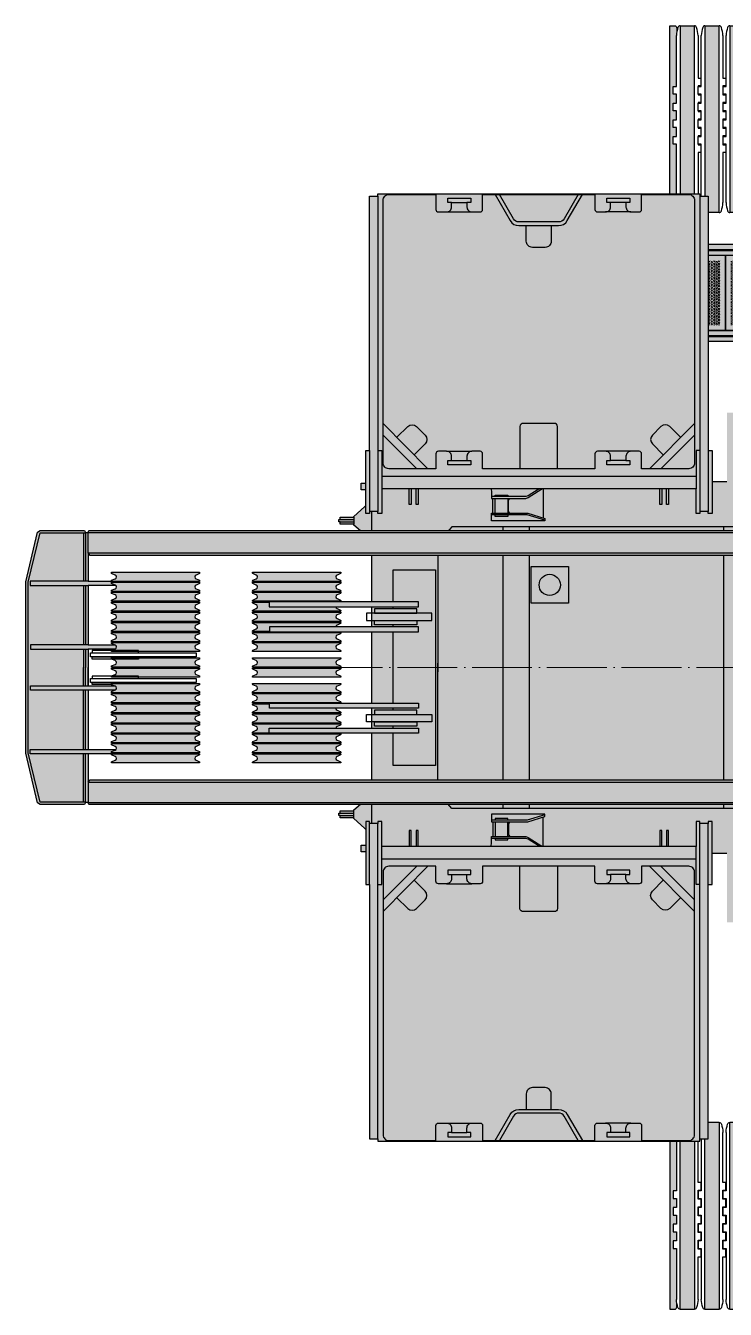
# Model space of a CAD drawing. Header units: millimetres. Extents: x 3847 to 29691, y 5505 to 44718.
# Drawn here: x 3847 to 9465, y 5505 to 15805 of the extents above; entities that cross this region are included whole.
import ezdxf

# ---------------------------------------------------------------- set-up
doc = ezdxf.new("R2010")
doc.units = ezdxf.units.MM
doc.set_wipeout_variables(frame=1)
doc.linetypes.add('ACAD_ISO04W100', pattern=[30, 24, -3, 0, -3])
doc.layers.add('Техника. Кран Liebherr LR 1750', color=251, linetype='Continuous', lineweight=30)
doc.layers.add('Техника. Кран Liebherr LR 1750. Штриховка', color=7, linetype='Continuous', lineweight=15, true_color=0xefd96b)

# ---------------------------------------------------------------- blocks, each defined once
blk = doc.blocks.new('BLOCK-20200916.114618')
at = {"layer": 'Техника. Кран Liebherr LR 1750. Штриховка', "true_color": 0xadadad, "transparency": 16777216}
h = blk.add_hatch(color=253, dxfattribs=at)
h.dxf.hatch_style = 1
h.paths.add_polyline_path([(-150, 300), (-150, -300), (150, -300), (150, 300)])
at = {"layer": 'Техника. Кран Liebherr LR 1750. Штриховка', "lineweight": 5, "true_color": 0xd9d9d9, "transparency": 16777216}
h = blk.add_hatch(dxfattribs=at)
h.set_pattern_fill('HEX', color=254, scale=2.05)
h.paths.add_polyline_path([(-107, 257), (-107, -257), (107, -257), (107, 257)])
at = {"color": 0, "linetype": 'ByBlock', "lineweight": -2, "transparency": 16777216}
blk.add_lwpolyline([(-150, 300), (-150, -300), (150, -300), (150, 300)], close=True, dxfattribs=at)
blk = doc.blocks.new('BLOCK-20200916.114841')
at = {"color": 0, "linetype": 'ByBlock', "lineweight": -2, "transparency": 16777216}
for points in [[(-1073, 390), (-1073, 390), (-1087, 384), (-1093, 370), (-1087, 356), (-1073, 350), (972, 350), (972, 350), (986, 356), (992, 370), (986, 384), (972, 390)], [(-1073, -390), (-1073, -390), (-1087, -384), (-1093, -370), (-1087, -356), (-1073, -350), (972, -350), (972, -350), (986, -356), (992, -370), (986, -384), (972, -390)]]:
    blk.add_wipeout(points, dxfattribs=at)
blk.add_wipeout([(-1065, -340), (-1065, -300), (-1038, -300), (-1038, 300), (-1065, 300), (-1065, 340), (1093, 340), (1093, 300), (1062, 300), (1062, -300), (1093, -300), (1093, -340)], dxfattribs=at)
at = {"layer": 'Техника. Кран Liebherr LR 1750. Штриховка', "true_color": 0xadadad, "transparency": 16777216}
h = blk.add_hatch(color=253, dxfattribs=at)
h.dxf.hatch_style = 1
edge = h.paths.add_edge_path()
edge.add_line((972, 390), (-1073, 390))
edge.add_arc((-1073, 370), 20.3, 90, 270)
edge.add_line((-1073, 350), (972, 350))
edge.add_arc((972, 370), 20.3, 270, 450)
h = blk.add_hatch(color=253, dxfattribs=at)
h.dxf.hatch_style = 1
h.paths.add_polyline_path([(-1065, 340), (1093, 340), (1093, 300), (-1065, 300)])
h = blk.add_hatch(color=253, dxfattribs=at)
h.dxf.hatch_style = 1
h.paths.add_polyline_path([(-1065, -340), (1093, -340), (1093, -300), (-1065, -300)])
h = blk.add_hatch(color=253, dxfattribs=at)
h.dxf.hatch_style = 1
edge = h.paths.add_edge_path()
edge.add_line((972, -390), (-1073, -390))
edge.add_arc((-1073, -370), 20.3, 90, 270, ccw=False)
edge.add_line((-1073, -350), (972, -350))
edge.add_arc((972, -370), 20.3, -90, 90, ccw=False)
at = {"color": 0, "linetype": 'ByBlock', "lineweight": -2, "transparency": 16777216}
for points in [[(972, 390), (-1073, 390, 1), (-1073, 350), (972, 350, 1)], [(972, -390), (-1073, -390, -1), (-1073, -350), (972, -350, -1)]]:
    blk.add_lwpolyline(points, format="xyb", close=True, dxfattribs=at)
for points in [[(-1065, 340), (1093, 340), (1093, 300), (-1065, 300)], [(-1065, -340), (1093, -340), (1093, -300), (-1065, -300)]]:
    blk.add_lwpolyline(points, close=True, dxfattribs=at)
for p in [(-888, 0), (-588, 0), (-288, 0), (12, 0), (312, 0), (612, 0), (912, 0)]:
    blk.add_blockref('BLOCK-20200916.114618', p, dxfattribs=at)
blk = doc.blocks.new('BLOCK-20200916.115257')
at = {"color": 0, "linetype": 'ByBlock', "lineweight": -2, "transparency": 16777216, "rotation": 180}
blk.add_blockref('BLOCK-20200916.114841', (5063, -3005), dxfattribs=at)
blk = doc.blocks.new('BLOCK-20200719.083336')
at = {"color": 0, "linetype": 'ByBlock', "lineweight": -2, "transparency": 16777216}
blk.add_wipeout([(354, 31), (353, 27), (325, 15), (325, 15), (317, 9), (314, 0), (317, -9), (325, -15), (325, -15), (353, -27), (354, -31), (354, -37), (-354, -37), (-354, -31), (-353, -27), (-325, -15), (-325, -15), (-317, -9), (-314, 0), (-317, 9), (-325, 15), (-325, 15), (-353, 27), (-354, 31), (-354, 37), (354, 37)], dxfattribs=at)
at = {"layer": 'Техника. Кран Liebherr LR 1750. Штриховка', "transparency": 16777216}
h = blk.add_hatch(color=256, dxfattribs=at)
h.dxf.hatch_style = 1
h.set_gradient(color1=(132, 132, 132), color2=(214, 214, 214), tint=1, name='CYLINDER')
edge = h.paths.add_edge_path()
edge.add_line((354, 37), (354, 31))
edge.add_line((354, 31), (353, 27))
edge.add_line((353, 27), (325, 15))
edge.add_arc((330, 0), 15.7, 108.8001, 251.1999)
edge.add_line((325, -15), (353, -27))
edge.add_line((353, -27), (354, -31))
edge.add_line((354, -31), (354, -37))
edge.add_line((354, -37), (-354, -37))
edge.add_line((-354, -37), (-354, -31))
edge.add_line((-354, -31), (-353, -27))
edge.add_line((-353, -27), (-325, -15))
edge.add_arc((-330, 0), 15.7, 288.8001, 431.1999)
edge.add_line((-325, 15), (-353, 27))
edge.add_line((-353, 27), (-354, 31))
edge.add_line((-354, 31), (-354, 37))
edge.add_line((-354, 37), (354, 37))
at = {"color": 0, "linetype": 'ByBlock', "lineweight": -2, "transparency": 16777216}
blk.add_lwpolyline([(354, 37), (354, 31), (353, 27), (325, 15, 0.715928), (325, -15), (353, -27), (354, -31), (354, -37), (-354, -37), (-354, -31), (-353, -27), (-325, -15, 0.715928), (-325, 15), (-353, 27), (-354, 31), (-354, 37)], format="xyb", close=True, dxfattribs=at)
blk = doc.blocks.new('BLOCK-20200916.152854')
at = {"color": 0, "linetype": 'ByBlock', "lineweight": -2, "transparency": 16777216}
blk.add_wipeout([(-1263, 1292), (-1263, 1360), (777, 1360), (777, 1390), (1282, 1390), (1282, 1360), (1265, 1360), (1265, 1292), (1282, 1292), (1282, 1262), (1083, 1262), (1083, 1041), (1211, 1041), (1211, 1025), (1083, 1025), (1083, 986), (1211, 986), (1211, 970), (1083, 970), (1083, -970), (1211, -970), (1211, -986), (1083, -986), (1083, -1025), (1211, -1025), (1211, -1041), (1083, -1041), (1083, -1262), (1282, -1262), (1282, -1292), (1265, -1292), (1265, -1360), (1282, -1360), (1282, -1390), (777, -1390), (777, -1360), (-1263, -1360), (-1263, -1292), (-1282, -1292), (-1282, 1292)], dxfattribs=at)
at = {"layer": 'Техника. Кран Liebherr LR 1750. Штриховка', "transparency": 16777216}
h = blk.add_hatch(color=256, dxfattribs=at)
h.dxf.hatch_style = 1
h.paths.add_polyline_path([(-1282, 1292), (-1263, 1292), (-1263, 1360), (777, 1360), (777, 1390), (1282, 1390), (1282, 1360), (1265, 1360), (1265, 1292), (1282, 1292), (1282, 1262), (1083, 1262), (1083, 1041), (1211, 1041), (1211, 1025), (1083, 1025), (1083, 986), (1211, 986), (1211, 970), (1083, 970), (1083, -970), (1211, -970), (1211, -986), (1083, -986), (1083, -1025), (1211, -1025), (1211, -1041), (1083, -1041), (1083, -1262), (1282, -1262), (1282, -1292), (1265, -1292), (1265, -1360), (1282, -1360), (1282, -1390), (777, -1390), (777, -1360), (-1263, -1360), (-1263, -1292), (-1282, -1292)])
at = {"color": 0, "linetype": 'ByBlock', "lineweight": -2, "transparency": 16777216}
for p, q in [((1083, 1041), (1083, 1025)), ((1083, 986), (1083, 970)), ((1083, -970), (1083, -986)), ((1083, -1025), (1083, -1041))]:
    blk.add_line(p, q, dxfattribs=at)
blk.add_lwpolyline([(-1282, 1292), (-1263, 1292), (-1263, 1360), (777, 1360), (777, 1390), (1282, 1390), (1282, 1360), (1265, 1360), (1265, 1292), (1282, 1292), (1282, 1262), (1083, 1262), (1083, 1041), (1211, 1041), (1211, 1025), (1083, 1025), (1083, 986), (1211, 986), (1211, 970), (1083, 970), (1083, -970), (1211, -970), (1211, -986), (1083, -986), (1083, -1025), (1211, -1025), (1211, -1041), (1083, -1041), (1083, -1262), (1282, -1262), (1282, -1292), (1265, -1292), (1265, -1360), (1282, -1360), (1282, -1390), (777, -1390), (777, -1360), (-1263, -1360), (-1263, -1292), (-1282, -1292)], close=True, dxfattribs=at)
for points in [[(777, 1360), (1265, 1360)], [(-1263, 1292), (1265, 1292)], [(777, 1292), (777, 1262), (1083, 1262)], [(982, -1262), (982, 1262)], [(-1263, -1292), (1265, -1292)], [(777, -1292), (777, -1262), (1083, -1262)], [(777, -1360), (1265, -1360)]]:
    blk.add_lwpolyline(points, dxfattribs=at)
blk = doc.blocks.new('BLOCK-20200916.103502')
at = {"color": 0, "linetype": 'ByBlock', "lineweight": -2, "transparency": 16777216}
blk.add_wipeout([(1100, 1205), (1100, 1205), (1097, 1222), (1087, 1237), (1072, 1247), (1055, 1250), (-1055, 1250), (-1055, 1250), (-1072, 1247), (-1087, 1237), (-1097, 1222), (-1100, 1205), (-1100, 826), (-980, 826), (-980, 826), (-973, 825), (-966, 821), (-962, 814), (-960, 806), (-960, 740), (-960, 740), (-964, 725), (-972, 712), (-985, 703), (-1000, 700), (-1035, 700), (-1035, 731), (-1070, 731), (-1070, 546), (-1035, 546), (-1035, 577), (-1000, 577), (-1000, 577), (-985, 574), (-972, 565), (-964, 552), (-960, 537), (-960, 471), (-960, 471), (-962, 463), (-966, 457), (-973, 453), (-980, 451), (-1100, 451), (-1100, -451), (-980, -451), (-980, -451), (-973, -453), (-966, -457), (-962, -463), (-960, -471), (-960, -537), (-960, -537), (-964, -552), (-972, -565), (-985, -574), (-1000, -577), (-1035, -577), (-1035, -546), (-1070, -546), (-1070, -731), (-1035, -731), (-1035, -700), (-1000, -700), (-1000, -700), (-985, -703), (-972, -712), (-964, -725), (-960, -740), (-960, -806), (-960, -806), (-962, -814), (-966, -821), (-973, -825), (-980, -826), (-1100, -826), (-1100, -1205), (-1100, -1205), (-1097, -1222), (-1087, -1237), (-1072, -1247), (-1055, -1250), (1055, -1250), (1055, -1250), (1072, -1247), (1087, -1237), (1097, -1222), (1100, -1205), (1100, -826), (980, -826), (980, -826), (973, -825), (966, -821), (962, -814), (960, -806), (960, -740), (960, -740), (964, -725), (972, -712), (985, -703), (1000, -700), (1035, -700), (1035, -731), (1070, -731), (1070, -546), (1035, -546), (1035, -577), (1000, -577), (1000, -577), (985, -574), (972, -565), (964, -552), (960, -537), (960, -471), (960, -471), (962, -463), (966, -457), (973, -453), (980, -451), (1100, -451), (1100, 451), (980, 451), (980, 451), (973, 453), (966, 457), (962, 463), (960, 471), (960, 537), (960, 537), (964, 552), (972, 565), (985, 574), (1000, 577), (1035, 577), (1035, 546), (1070, 546), (1070, 731), (1035, 731), (1035, 700), (1000, 700), (1000, 700), (985, 703), (972, 712), (964, 725), (960, 740), (960, 806), (960, 806), (962, 814), (966, 821), (973, 825), (980, 826), (1100, 826)], dxfattribs=at)
at = {"layer": 'Техника. Кран Liebherr LR 1750. Штриховка', "true_color": 0xadadad, "transparency": 16777216}
h = blk.add_hatch(color=253, dxfattribs=at)
h.dxf.hatch_style = 1
edge = h.paths.add_edge_path()
edge.add_line((1100, 826), (1100, 1205))
edge.add_arc((1055, 1205), 45, 0, 90)
edge.add_line((1055, 1250), (-1055, 1250))
edge.add_arc((-1055, 1205), 45, 90, 180)
edge.add_line((-1100, 1205), (-1100, 826))
edge.add_line((-1100, 826), (-980, 826))
edge.add_arc((-980, 806), 20, 0, 90, ccw=False)
edge.add_line((-960, 806), (-960, 740))
edge.add_arc((-1000, 740), 40, 270, 360, ccw=False)
edge.add_line((-1000, 700), (-1035, 700))
edge.add_line((-1035, 700), (-1035, 731))
edge.add_line((-1035, 731), (-1070, 731))
edge.add_line((-1070, 731), (-1070, 546))
edge.add_line((-1070, 546), (-1035, 546))
edge.add_line((-1035, 546), (-1035, 577))
edge.add_line((-1035, 577), (-1000, 577))
edge.add_arc((-1000, 537), 40, 0, 90, ccw=False)
edge.add_line((-960, 537), (-960, 471))
edge.add_arc((-980, 471), 20, 270, 360, ccw=False)
edge.add_line((-980, 451), (-1100, 451))
edge.add_line((-1100, 451), (-1100, -451))
edge.add_line((-1100, -451), (-980, -451))
edge.add_arc((-980, -471), 20, 0, 90, ccw=False)
edge.add_line((-960, -471), (-960, -537))
edge.add_arc((-1000, -537), 40, 270, 360, ccw=False)
edge.add_line((-1000, -577), (-1035, -577))
edge.add_line((-1035, -577), (-1035, -546))
edge.add_line((-1035, -546), (-1070, -546))
edge.add_line((-1070, -546), (-1070, -731))
edge.add_line((-1070, -731), (-1035, -731))
edge.add_line((-1035, -731), (-1035, -700))
edge.add_line((-1035, -700), (-1000, -700))
edge.add_arc((-1000, -740), 40, 0, 90, ccw=False)
edge.add_line((-960, -740), (-960, -806))
edge.add_arc((-980, -806), 20, 270, 360, ccw=False)
edge.add_line((-980, -826), (-1100, -826))
edge.add_line((-1100, -826), (-1100, -1205))
edge.add_arc((-1055, -1205), 45, 180, 270)
edge.add_line((-1055, -1250), (1055, -1250))
edge.add_arc((1055, -1205), 45, 270, 360)
edge.add_line((1100, -1205), (1100, -826))
edge.add_line((1100, -826), (980, -826))
edge.add_arc((980, -806), 20, 180, 270, ccw=False)
edge.add_line((960, -806), (960, -740))
edge.add_arc((1000, -740), 40, 90, 180, ccw=False)
edge.add_line((1000, -700), (1035, -700))
edge.add_line((1035, -700), (1035, -731))
edge.add_line((1035, -731), (1070, -731))
edge.add_line((1070, -731), (1070, -546))
edge.add_line((1070, -546), (1035, -546))
edge.add_line((1035, -546), (1035, -577))
edge.add_line((1035, -577), (1000, -577))
edge.add_arc((1000, -537), 40, 180, 270, ccw=False)
edge.add_line((960, -537), (960, -471))
edge.add_arc((980, -471), 20, 90, 180, ccw=False)
edge.add_line((980, -451), (1100, -451))
edge.add_line((1100, -451), (1100, 451))
edge.add_line((1100, 451), (980, 451))
edge.add_arc((980, 471), 20, 180, 270, ccw=False)
edge.add_line((960, 471), (960, 537))
edge.add_arc((1000, 537), 40, 90, 180, ccw=False)
edge.add_line((1000, 577), (1035, 577))
edge.add_line((1035, 577), (1035, 546))
edge.add_line((1035, 546), (1070, 546))
edge.add_line((1070, 546), (1070, 731))
edge.add_line((1070, 731), (1035, 731))
edge.add_line((1035, 731), (1035, 700))
edge.add_line((1035, 700), (1000, 700))
edge.add_arc((1000, 740), 40, 180, 270, ccw=False)
edge.add_line((960, 740), (960, 806))
edge.add_arc((980, 806), 20, 90, 180, ccw=False)
edge.add_line((980, 826), (1100, 826))
at = {"color": 0, "linetype": 'ByBlock', "lineweight": -2, "transparency": 16777216}
for p, q in [((-960, 740), (-960, 537)), ((960, 740), (960, 537)), ((-1035, 700), (-1035, 577)), ((1035, 700), (1035, 577)), ((-1035, -700), (-1035, -577)), ((-960, -740), (-960, -537)), ((960, -740), (960, -537)), ((1035, -700), (1035, -577))]:
    blk.add_line(p, q, dxfattribs=at)
blk.add_lwpolyline([(1100, 826), (1100, 1205, 0.414214), (1055, 1250), (-1055, 1250, 0.414214), (-1100, 1205), (-1100, 826), (-980, 826, -0.414214), (-960, 806), (-960, 740, -0.414214), (-1000, 700), (-1035, 700), (-1035, 731), (-1070, 731), (-1070, 546), (-1035, 546), (-1035, 577), (-1000, 577, -0.414214), (-960, 537), (-960, 471, -0.414214), (-980, 451), (-1100, 451), (-1100, -451), (-980, -451, -0.414214), (-960, -471), (-960, -537, -0.414214), (-1000, -577), (-1035, -577), (-1035, -546), (-1070, -546), (-1070, -731), (-1035, -731), (-1035, -700), (-1000, -700, -0.414214), (-960, -740), (-960, -806, -0.414214), (-980, -826), (-1100, -826), (-1100, -1205, 0.414214), (-1055, -1250), (1055, -1250, 0.414214), (1100, -1205), (1100, -826), (980, -826, -0.414214), (960, -806), (960, -740, -0.414214), (1000, -700), (1035, -700), (1035, -731), (1070, -731), (1070, -546), (1035, -546), (1035, -577), (1000, -577, -0.414214), (960, -537), (960, -471, -0.414214), (980, -451), (1100, -451), (1100, 451), (980, 451, -0.414214), (960, 471), (960, 537, -0.414214), (1000, 577), (1035, 577), (1035, 546), (1070, 546), (1070, 731), (1035, 731), (1035, 700), (1000, 700, -0.414214), (960, 740), (960, 806, -0.414214), (980, 826)], format="xyb", close=True, dxfattribs=at)
for points in [[(737, 1250), (1100, 890)], [(832, 1250), (1100, 980)], [(737, -1250), (1100, -890)], [(832, -1250), (1100, -980)]]:
    blk.add_lwpolyline(points, dxfattribs=at)
for points in [[(848, 1139), (761, 1051, 0.40324), (761, 981), (830, 912, 0.40324), (901, 912), (988, 1000)], [(-1100, 350), (-891, 229, -0.286179), (-851, 159), (-851, -159, -0.286179), (-891, -229), (-1100, -350)], [(-1100, -316), (-905, -203, 0.291283), (-881, -160), (-881, 160, 0.291283), (-905, 203), (-1100, 316)], [(1100, -151), (761, -151, -0.398049), (736, -124), (736, 124, -0.398049), (761, 151), (1100, 151)], [(-851, -100), (-726, -100, 0.419788), (-676, -51), (-676, 51, 0.419788), (-726, 100), (-851, 100)], [(848, -1139), (761, -1051, -0.40324), (761, -981), (830, -912, -0.40324), (901, -912), (988, -1000)]]:
    blk.add_lwpolyline(points, format="xyb", dxfattribs=at)
blk = doc.blocks.new('BLOCK-20200719.084628')
blk.add_wipeout([(-1459, -3476), (-1947, -3940), (-4611, -3940), (-4611, -1809), (-4304, -1809), (-4304, -1825), (-2646, -1825), (-2646, -1355), (-1935, -1355), (-1935, -1084), (-2050, -1084), (-2050, -1050), (-1995, -1050), (-1995, 1051), (-2050, 1051), (-2050, 1085), (-1981, 1085), (-1981, 1416), (-2050, 1416), (-2050, 1451), (-1540, 1451), (-1540, 1461), (-1463, 1461), (-1405, 1518), (-1405, 1564), (-1656, 1564), (-1656, 1589), (-1636, 1589), (-1636, 1960), (-1656, 1960), (-1656, 1984), (-1403, 1984), (-1403, 2044), (5490, 2044), (5490, 1493), (5742, 1493), (5742, 1479), (8426, 1479), (8426, 1426), (8341, 1426), (8341, 1343), (8485, 1212), (8485, 1205), (8595, 1205), (8595, 1188), (8605, 1188), (8605, 1168), (8595, 1168), (8595, 1151), (8485, 1151), (8485, 1141), (8342, 1020), (8342, -1020), (8485, -1141), (8485, -1151), (8595, -1151), (8595, -1168), (8605, -1168), (8605, -1188), (8595, -1188), (8595, -1205), (8485, -1205), (8485, -1212), (8341, -1343), (8341, -1426), (8426, -1426), (8426, -1479), (5742, -1479), (5742, -1493), (5490, -1493), (5490, -2044), (-1403, -2044), (-1403, -1983), (-1459, -3345)])
at = {"layer": 'Техника. Кран Liebherr LR 1750. Штриховка', "transparency": 16777216}
h = blk.add_hatch(color=256, dxfattribs=at)
h.dxf.hatch_style = 1
h.paths.add_polyline_path([(-1459, -3345), (-1459, -3476), (-1947, -3940), (-4611, -3940), (-4611, -1809), (-4304, -1809), (-4304, -1825), (-2646, -1825), (-2646, -1355), (-1935, -1355), (-1935, -1084), (-2050, -1084), (-2050, -1050), (-1995, -1050), (-1995, 1051), (-2050, 1051), (-2050, 1085), (-1981, 1085), (-1981, 1416), (-2050, 1416), (-2050, 1451), (-1540, 1451), (-1540, 1461), (-1463, 1461), (-1405, 1518), (-1405, 1564), (-1656, 1564), (-1656, 1589), (-1636, 1589), (-1636, 1960), (-1656, 1960), (-1656, 1984), (-1403, 1984), (-1403, 2044), (5490, 2044), (5490, 1493), (5742, 1493), (5742, 1479), (8426, 1479), (8426, 1426), (8341, 1426), (8341, 1343), (8485, 1212), (8485, 1205), (8595, 1205), (8595, 1188), (8605, 1188), (8605, 1168), (8595, 1168), (8595, 1151), (8485, 1151), (8485, 1141), (8342, 1020), (8342, -1020), (8485, -1141), (8485, -1151), (8595, -1151), (8595, -1168), (8605, -1168), (8605, -1188), (8595, -1188), (8595, -1205), (8485, -1205), (8485, -1212), (8341, -1343), (8341, -1426), (8426, -1426), (8426, -1479), (5742, -1479), (5742, -1493), (5490, -1493), (5490, -2044), (-1403, -2044), (-1403, -1983)])
at = {"color": 0, "linetype": 'ByBlock', "lineweight": -2, "transparency": 16777216}
for p, q in [((6967, 1440), (6967, 1200)), ((7243, 1343), (7234, 1356)), ((7243, 1251), (7243, 1343)), ((7370, 1238), (7370, 1356)), ((7090, 1238), (6953, 1196)), ((7380, 1238), (7090, 1238)), ((7234, 1238), (7243, 1251)), ((7380, 1224), (7380, 1238)), ((6953, 1182), (7094, 1224)), ((7094, 1224), (7380, 1224)), ((8595, 1188), (8485, 1188)), ((5516, 1130), (5516, -1130)), ((7075, 1130), (7075, -1130)), ((7288, 1130), (7288, -1130)), ((6953, -1182), (7094, -1224)), ((7090, -1238), (6953, -1196)), ((6967, -1440), (6967, -1200)), ((7094, -1224), (7380, -1224)), ((7380, -1224), (7380, -1238)), ((8595, -1188), (8485, -1188)), ((7380, -1238), (7090, -1238)), ((7234, -1238), (7243, -1251)), ((7243, -1251), (7243, -1343)), ((7370, -1238), (7370, -1356)), ((7243, -1343), (7234, -1356))]:
    blk.add_line(p, q, dxfattribs=at)
at = {"transparency": 16777216}
for p, q in [((8341, 1343), (8342, 1020)), ((8342, -1020), (8341, -1343))]:
    blk.add_line(p, q, dxfattribs=at)
at = {"color": 0, "linetype": 'ByBlock', "lineweight": -2, "transparency": 16777216}
for points in [[(5490, 1493), (5742, 1493), (5742, 1479), (8426, 1479), (8426, 1426), (8341, 1426), (8341, 1343), (8485, 1212), (8485, 1205), (8595, 1205), (8595, 1188), (8605, 1188), (8605, 1168), (8595, 1168), (8595, 1151), (8485, 1151), (8485, 1141), (8342, 1020), (8342, -1020), (8485, -1141), (8485, -1151), (8595, -1151), (8595, -1168), (8605, -1168), (8605, -1188), (8595, -1188), (8595, -1205), (8485, -1205), (8485, -1212), (8341, -1343), (8341, -1426), (8426, -1426), (8426, -1479), (5742, -1479), (5742, -1493), (5490, -1493)], [(6954, 1447), (6954, 1468), (7383, 1468), (7380, 1371)], [(7380, 1356), (7105, 1356), (7085, 1364), (6954, 1447)], [(6955, 1461), (7086, 1377), (7105, 1371), (7380, 1371), (7380, 1356)], [(7352, 1371), (7352, 1382), (7249, 1382), (7249, 1371)], [(7249, 1356), (7249, 1238)], [(7352, 1238), (7352, 1356)], [(6953, 1196), (6953, 1178), (7381, 1178), (7380, 1224)], [(7249, 1224), (7249, 1211), (7352, 1211), (7352, 1224)], [(8485, 1205), (8485, 1151)], [(8595, 1168), (8485, 1168)], [(8170, -470), (8170, -785), (7830, -785), (7830, 786), (8170, 786), (8170, 470)], [(8170, 342), (8170, -342)], [(6953, -1196), (6953, -1178), (7381, -1178), (7380, -1224)], [(7249, -1224), (7249, -1211), (7352, -1211), (7352, -1224)], [(8485, -1205), (8485, -1151)], [(8595, -1168), (8485, -1168)], [(7249, -1356), (7249, -1238)], [(7352, -1238), (7352, -1356)], [(7380, -1356), (7105, -1356), (7085, -1364), (6954, -1447)], [(6954, -1447), (6954, -1468), (7383, -1468), (7380, -1371)], [(6955, -1461), (7086, -1377), (7105, -1371), (7380, -1371), (7380, -1356)], [(7352, -1371), (7352, -1382), (7249, -1382), (7249, -1371)]]:
    blk.add_lwpolyline(points, dxfattribs=at)
for points in [[(-815, 0), (-815, 1025, -0.3266), (-795, 1056), (-528, 1130), (7700, 1130), (7812, 1000), (7812, -36)], [(-815, 0), (-815, -1025, 0.3266), (-795, -1056), (-528, -1130), (7700, -1130), (7812, -1000), (7812, 36)]]:
    blk.add_lwpolyline(points, format="xyb", dxfattribs=at)
for points in [[(8384, 437), (8384, 377), (7859, 377), (7859, 437)], [(7980, 437), (7980, 470), (8321, 470), (8321, 437)], [(8321, 377), (7980, 377), (7980, 342), (8321, 342)], [(8384, -437), (8384, -377), (7859, -377), (7859, -437)], [(8321, -377), (7980, -377), (7980, -342), (8321, -342)], [(7980, -437), (7980, -470), (8321, -470), (8321, -437)], [(6763, -516), (7062, -516), (7062, -811), (6763, -811)]]:
    blk.add_lwpolyline(points, close=True, dxfattribs=at)
blk.add_circle((6913, -663), 85.1, dxfattribs=at)
at = {"color": 0, "linetype": 'ByBlock', "lineweight": -2, "transparency": 16777216, "xscale": -1, "rotation": 90}
blk.add_blockref('BLOCK-20200916.152854', (7000, 2518), dxfattribs=at)
at = {"color": 0, "linetype": 'ByBlock', "lineweight": -2, "transparency": 16777216}
for p in [(8945, 246), (8945, 41), (8945, -165), (8945, -727)]:
    blk.add_blockref('BLOCK-20200719.083336', p, dxfattribs=at)
at = {"color": 0, "linetype": 'ByBlock', "lineweight": -2, "transparency": 16777216, "rotation": 90.00000000000001}
blk.add_blockref('BLOCK-20200916.152854', (7000, -2518), dxfattribs=at)
at = {"color": 0, "linetype": 'ByBlock', "lineweight": -2, "transparency": 16777216, "rotation": 270}
blk.add_blockref('BLOCK-20200916.103502', (7001, 2695), dxfattribs=at)
at = {"color": 0, "linetype": 'ByBlock', "lineweight": -2, "transparency": 16777216}
for p in [(8945, 328), (8945, 165), (8945, -40), (8945, -244)]:
    blk.add_blockref('BLOCK-20200719.083336', p, dxfattribs=at)
at = {"color": 0, "linetype": 'ByBlock', "lineweight": -2, "transparency": 16777216, "xscale": -1, "rotation": 270}
blk.add_blockref('BLOCK-20200916.103502', (7001, -2695), dxfattribs=at)
at = {"color": 0, "linetype": 'ByBlock', "lineweight": -2, "transparency": 16777216}
for p in [(8945, 409), (8945, -325)]:
    blk.add_blockref('BLOCK-20200719.083336', p, dxfattribs=at)
for p in [(8945, 489), (8945, -407)]:
    blk.add_blockref('BLOCK-20200719.083336', p, dxfattribs=at)
at = {"transparency": 16777216}
blk.add_wipeout([(9164, 326), (9164, 285), (7968, 285), (7968, 326)], dxfattribs=at)
at = {"color": 0, "linetype": 'ByBlock', "lineweight": -2, "transparency": 16777216}
blk.add_lwpolyline([(7968, 326), (9164, 326), (9164, 285), (7968, 285)], close=True, dxfattribs=at)
for p in [(8945, 568), (8945, -488)]:
    blk.add_blockref('BLOCK-20200719.083336', p, dxfattribs=at)
at = {"transparency": 16777216}
blk.add_wipeout([(9164, -326), (9164, -285), (7968, -285), (7968, -326)], dxfattribs=at)
at = {"color": 0, "linetype": 'ByBlock', "lineweight": -2, "transparency": 16777216}
blk.add_lwpolyline([(7968, -326), (9164, -326), (9164, -285), (7968, -285)], close=True, dxfattribs=at)
for p in [(8945, 648), (8945, -568)]:
    blk.add_blockref('BLOCK-20200719.083336', p, dxfattribs=at)
at = {"transparency": 16777216}
blk.add_wipeout([(9166, 527), (9166, 488), (7968, 488), (7968, 527)], dxfattribs=at)
at = {"color": 0, "linetype": 'ByBlock', "lineweight": -2, "transparency": 16777216}
blk.add_lwpolyline([(7968, 527), (9166, 527), (9166, 488), (7968, 488)], close=True, dxfattribs=at)
for p in [(8945, 729), (8945, -647)]:
    blk.add_blockref('BLOCK-20200719.083336', p, dxfattribs=at)
at = {"transparency": 16777216}
blk.add_wipeout([(9166, -527), (9166, -488), (7968, -488), (7968, -527)], dxfattribs=at)
at = {"layer": 'Техника. Кран Liebherr LR 1750. Штриховка', "transparency": 16777216}
h = blk.add_hatch(color=256, dxfattribs=at)
h.dxf.hatch_style = 1
h.paths.add_polyline_path([(7968, 527), (9166, 527), (9166, 488), (7968, 488)])
h.paths.add_polyline_path([(7968, 326), (9164, 326), (9164, 285), (7968, 285)])
h.paths.add_polyline_path([(7968, -326), (9164, -326), (9164, -285), (7968, -285)])
h.paths.add_polyline_path([(7968, -527), (9166, -527), (9166, -488), (7968, -488)])
at = {"color": 0, "linetype": 'ByBlock', "lineweight": -2, "transparency": 16777216}
blk.add_lwpolyline([(7968, -527), (9166, -527), (9166, -488), (7968, -488)], close=True, dxfattribs=at)
blk = doc.blocks.new('BLOCK-20160317.22341251')
at = {"color": 0, "linetype": 'ByBlock', "lineweight": -2, "transparency": 16777216}
blk.add_wipeout([(125, 330), (160, 330), (160, 268), (125, 268), (125, 196), (160, 196), (160, 134), (125, 134), (125, 62), (160, 62), (160, 0), (125, 0), (125, -72), (160, -72), (160, -134), (125, -134), (125, -206), (160, -206), (160, -268), (125, -268), (125, -670), (125, -670), (122, -687), (118, -703), (113, -719), (107, -735), (107, -735), (107, -735), (103, -741), (97, -746), (91, -749), (83, -750), (83, -750), (-83, -750), (-83, -750), (-91, -749), (-97, -746), (-103, -741), (-107, -735), (-107, -735), (-107, -735), (-113, -719), (-118, -703), (-122, -687), (-125, -670), (-125, -670), (-125, -201), (-160, -201), (-160, -139), (-125, -139), (-125, -67), (-160, -67), (-160, -5), (-125, -5), (-125, 67), (-160, 67), (-160, 129), (-125, 129), (-125, 201), (-160, 201), (-160, 263), (-125, 263), (-125, 670), (-125, 670), (-122, 687), (-118, 703), (-113, 719), (-107, 735), (-107, 735), (-107, 735), (-103, 741), (-97, 746), (-91, 749), (-83, 750), (-83, 750), (0, 750), (83, 750), (83, 750), (91, 749), (97, 746), (103, 741), (107, 735), (107, 735), (107, 735), (113, 719), (118, 703), (122, 687), (125, 670), (125, 670)], dxfattribs=at)
at = {"layer": 'Техника. Кран Liebherr LR 1750. Штриховка', "transparency": 16777216}
h = blk.add_hatch(color=0, dxfattribs=at)
h.dxf.hatch_style = 1
h.set_gradient(color1=(91, 91, 91), color2=(214, 214, 214), tint=1)
h.paths.add_polyline_path([(-125, 670, -0.069171), (-107, 735, -0.298081), (-83, 750), (-83, -750, -0.298081), (-107, -735, -0.069171), (-125, -670), (-125, -201), (-160, -201), (-160, -139), (-125, -139), (-125, -67), (-160, -67), (-160, -5), (-125, -5), (-125, 67), (-160, 67), (-160, 129), (-125, 129), (-125, 201), (-160, 201), (-160, 263), (-125, 263)])
at = {"layer": 'Техника. Кран Liebherr LR 1750. Штриховка', "true_color": 0xd6d6d6, "transparency": 16777216}
h = blk.add_hatch(color=254, dxfattribs=at)
h.dxf.hatch_style = 1
h.paths.add_polyline_path([(0, 750), (83, 750), (83, -750), (0, -750)])
h.paths.add_polyline_path([(-83, 750), (0, 750), (0, -750), (-83, -750)])
at = {"layer": 'Техника. Кран Liebherr LR 1750. Штриховка', "transparency": 16777216}
h = blk.add_hatch(color=0, dxfattribs=at)
h.dxf.hatch_style = 1
h.set_gradient(color1=(91, 91, 91), color2=(214, 214, 214), rotation=180, tint=1)
h.paths.add_polyline_path([(83, 750, -0.298081), (107, 735, -0.069171), (125, 670), (125, 330), (160, 330), (160, 268), (125, 268), (125, 196), (160, 196), (160, 134), (125, 134), (125, 62), (160, 62), (160, 0), (125, 0), (125, -72), (160, -72), (160, -134), (125, -134), (125, -206), (160, -206), (160, -268), (125, -268), (125, -670, -0.069171), (107, -735, -0.298081), (83, -750)])
at = {"color": 0, "linetype": 'ByBlock', "lineweight": -2, "transparency": 16777216}
for p, q in [((-83, 750), (-83, -750)), ((83, -750), (83, 750))]:
    blk.add_line(p, q, dxfattribs=at)
blk.add_lwpolyline([(125, 670), (125, 330), (160, 330), (160, 268), (125, 268), (125, 196), (160, 196), (160, 134), (125, 134), (125, 62), (160, 62), (160, 0), (125, 0), (125, -72), (160, -72), (160, -134), (125, -134), (125, -206), (160, -206), (160, -268), (125, -268), (125, -670, -0.069171), (107, -735, -0.298081), (83, -750), (-83, -750, -0.298081), (-107, -735, -0.069171), (-125, -670), (-125, -201), (-160, -201), (-160, -139), (-125, -139), (-125, -67), (-160, -67), (-160, -5), (-125, -5), (-125, 67), (-160, 67), (-160, 129), (-125, 129), (-125, 201), (-160, 201), (-160, 263), (-125, 263), (-125, 670, -0.069171), (-107, 735, -0.298081), (-83, 750), (0, 750), (83, 750, -0.298081), (107, 735, -0.069171)], format="xyb", close=True, dxfattribs=at)
blk = doc.blocks.new('BLOCK-20160317.22445279')
at = {"color": 0, "linetype": 'ByBlock', "lineweight": -2, "transparency": 16777216}
blk.add_wipeout([(20, -724), (20, -732), (17, -739), (13, -745), (8, -750), (-38, -750), (-38, 750), (8, 750), (8, 750), (13, 745), (17, 739), (19, 732), (20, 724), (20, 330), (38, 330), (38, 268), (20, 268), (20, 196), (38, 196), (38, 134), (20, 134), (20, 62), (38, 62), (38, 0), (20, 0), (20, -72), (38, -72), (38, -134), (20, -134), (20, -206), (38, -206), (38, -268), (20, -268)], dxfattribs=at)
at = {"layer": 'Техника. Кран Liebherr LR 1750. Штриховка', "true_color": 0xd6d6d6, "transparency": 16777216}
h = blk.add_hatch(color=254, dxfattribs=at)
h.dxf.hatch_style = 1
h.paths.add_polyline_path([(-15, 750), (-38, 750), (-38, -750), (-15, -750)])
at = {"layer": 'Техника. Кран Liebherr LR 1750. Штриховка', "transparency": 16777216}
h = blk.add_hatch(color=256, dxfattribs=at)
h.dxf.hatch_style = 1
h.set_gradient(color1=(91, 91, 91), color2=(214, 214, 214), rotation=180, tint=1)
edge = h.paths.add_edge_path()
edge.add_line((38, 196), (20, 196))
edge.add_line((20, 196), (21, 268))
edge.add_line((20, 268), (38, 268))
edge.add_line((38, 268), (38, 330))
edge.add_line((38, 330), (20, 330))
edge.add_line((20, 330), (21, 724))
edge.add_arc((-19, 721), 39.6, 5.4434, 47.6867)
edge.add_line((8, 750), (-15, 750))
edge.add_line((-15, 750), (-15, -750))
edge.add_line((-15, -750), (8, -750))
edge.add_arc((-15, -723), 35.4, 309.6532, 357.2167)
edge.add_line((20, -724), (21, -268))
edge.add_line((20, -268), (38, -268))
edge.add_line((38, -268), (38, -206))
edge.add_line((38, -206), (20, -206))
edge.add_line((20, -206), (21, -134))
edge.add_line((20, -134), (38, -134))
edge.add_line((38, -134), (38, -72))
edge.add_line((38, -72), (20, -72))
edge.add_line((20, -72), (21, 0))
edge.add_line((20, 0), (38, 0))
edge.add_line((38, 0), (38, 62))
edge.add_line((38, 62), (20, 62))
edge.add_line((20, 62), (21, 134))
edge.add_line((20, 134), (38, 134))
edge.add_line((38, 134), (38, 196))
at = {"color": 0, "linetype": 'ByBlock', "lineweight": -2, "transparency": 16777216}
blk.add_lwpolyline([(20, -724, -0.225872), (8, -750), (-38, -750), (-38, 750), (8, 750, -0.199939), (20, 724), (20, 330), (38, 330), (38, 268), (20, 268), (20, 196), (38, 196), (38, 134), (20, 134), (20, 62), (38, 62), (38, 0), (20, 0), (20, -72), (38, -72), (38, -134), (20, -134), (20, -206), (38, -206), (38, -268), (20, -268)], format="xyb", close=True, dxfattribs=at)
blk = doc.blocks.new('BLOCK-20210402.101126')
at = {"color": 0, "linetype": 'ByBlock', "lineweight": -2, "transparency": 16777216}
blk.add_blockref('BLOCK-20160317.22445279', (-5912, 0), dxfattribs=at)
at = {"color": 0, "linetype": 'ByBlock', "lineweight": -2, "transparency": 16777216, "xscale": -1}
for name, p in [('BLOCK-20160317.22341251', (-4704, 0)), ('BLOCK-20160317.22445279', (5912, 0))]:
    blk.add_blockref(name, p, dxfattribs=at)
at = {"color": 0, "linetype": 'ByBlock', "lineweight": -2, "transparency": 16777216}
for p, xscale in [((-4979, 0), -0.9), ((-4401, 0), -1), ((5809, 0), -0.7)]:
    blk.add_blockref('BLOCK-20160317.22341251', p, dxfattribs=dict(at, xscale=xscale))
for p, xscale in [((-5210, 0), -0.7), ((-4098, 0), -1)]:
    blk.add_blockref('BLOCK-20160317.22341251', p, dxfattribs=dict(at, xscale=xscale))
for p, xscale in [((-5410, 0), -0.7), ((-3795, 0), -1)]:
    blk.add_blockref('BLOCK-20160317.22341251', p, dxfattribs=dict(at, xscale=xscale))
for p, xscale in [((-5610, 0), -0.7), ((-3492, 0), -1)]:
    blk.add_blockref('BLOCK-20160317.22341251', p, dxfattribs=dict(at, xscale=xscale))
for p, xscale in [((-5809, 0), -0.7), ((-3189, 0), -1)]:
    blk.add_blockref('BLOCK-20160317.22341251', p, dxfattribs=dict(at, xscale=xscale))
at = {"color": 0, "linetype": 'ByBlock', "lineweight": -2, "transparency": 16777216, "xscale": -1}
blk.add_blockref('BLOCK-20160317.22341251', (-2886, 0), dxfattribs=at)
blk.add_blockref('BLOCK-20160317.22341251', (-2583, 0), dxfattribs=at)
blk.add_blockref('BLOCK-20160317.22341251', (-2280, 0), dxfattribs=at)
blk.add_blockref('BLOCK-20160317.22341251', (-1977, 0), dxfattribs=at)
blk.add_blockref('BLOCK-20160317.22341251', (-1674, 0), dxfattribs=at)
blk.add_blockref('BLOCK-20160317.22341251', (-1371, 0), dxfattribs=at)
blk.add_blockref('BLOCK-20160317.22341251', (-1068, 0), dxfattribs=at)
blk.add_blockref('BLOCK-20160317.22341251', (-765, 0), dxfattribs=at)
blk.add_blockref('BLOCK-20160317.22341251', (-462, 0), dxfattribs=at)
blk.add_blockref('BLOCK-20160317.22341251', (-159, 0), dxfattribs=at)
blk.add_blockref('BLOCK-20160317.22341251', (144, 0), dxfattribs=at)
blk.add_blockref('BLOCK-20160317.22341251', (447, 0), dxfattribs=at)
blk.add_blockref('BLOCK-20160317.22341251', (750, 0), dxfattribs=at)
blk.add_blockref('BLOCK-20160317.22341251', (1053, 0), dxfattribs=at)
blk.add_blockref('BLOCK-20160317.22341251', (1356, 0), dxfattribs=at)
blk.add_blockref('BLOCK-20160317.22341251', (1659, 0), dxfattribs=at)
blk.add_blockref('BLOCK-20160317.22341251', (1962, 0), dxfattribs=at)
blk.add_blockref('BLOCK-20160317.22341251', (2265, 0), dxfattribs=at)
blk.add_blockref('BLOCK-20160317.22341251', (2568, 0), dxfattribs=at)
blk.add_blockref('BLOCK-20160317.22341251', (2871, 0), dxfattribs=at)
blk.add_blockref('BLOCK-20160317.22341251', (3174, 0), dxfattribs=at)
blk.add_blockref('BLOCK-20160317.22341251', (3477, 0), dxfattribs=at)
blk.add_blockref('BLOCK-20160317.22341251', (3780, 0), dxfattribs=at)
blk.add_blockref('BLOCK-20160317.22341251', (4083, 0), dxfattribs=at)
blk.add_blockref('BLOCK-20160317.22341251', (4386, 0), dxfattribs=at)
blk.add_blockref('BLOCK-20160317.22341251', (4689, 0), dxfattribs=at)
at = {"color": 0, "linetype": 'ByBlock', "lineweight": -2, "transparency": 16777216, "xscale": -0.9}
blk.add_blockref('BLOCK-20160317.22341251', (4979, 0), dxfattribs=at)
at = {"color": 0, "linetype": 'ByBlock', "lineweight": -2, "transparency": 16777216, "xscale": -0.7}
blk.add_blockref('BLOCK-20160317.22341251', (5210, 0), dxfattribs=at)
blk.add_blockref('BLOCK-20160317.22341251', (5410, 0), dxfattribs=at)
blk.add_blockref('BLOCK-20160317.22341251', (5610, 0), dxfattribs=at)
blk = doc.blocks.new('BLOCK-20200916.095857')
at = {"color": 0, "linetype": 'ByBlock', "lineweight": -2}
blk.add_blockref('BLOCK-20210402.101126', (0, 0), dxfattribs=at)
blk = doc.blocks.new('*U145')
at = {"color": 0, "linetype": 'ByBlock', "lineweight": -2, "transparency": 16777216, "rotation": 180}
blk.add_blockref('BLOCK-20200916.115257', (0, 0), dxfattribs=at)
at = {"color": 0, "linetype": 'ByBlock', "lineweight": -2, "transparency": 16777216, "xscale": -1}
blk.add_blockref('BLOCK-20200916.095857', (0, 4400), dxfattribs=at)
at = {"color": 0, "linetype": 'ByBlock', "lineweight": -2, "transparency": 16777216, "rotation": 180}
blk.add_blockref('BLOCK-20200916.095857', (0, -4400), dxfattribs=at)
blk.add_blockref('BLOCK-20200719.084628', (0, 0), dxfattribs=at)
at = {"color": 0, "linetype": 'ByBlock', "lineweight": -2, "transparency": 16777216}
blk.add_wipeout([(793, -1027), (585, -1100), (585, -1105), (561, -1105), (561, -1100), (-10613, -1100), (-10620, -1083), (-10641, -1083), (-10647, -1100), (-11005, -1100), (-11025, -1085), (-11120, -688), (-11120, -662), (-11120, 0), (-11120, 662), (-11120, 688), (-11025, 1085), (-11005, 1100), (-10647, 1100), (-10641, 1083), (-10620, 1083), (-10613, 1100), (561, 1100), (561, 1105), (585, 1105), (585, 1100), (793, 1027), (793, 945), (585, 901), (585, 895), (561, 895), (561, 900), (-10604, 900), (-10620, 919), (-10620, 693), (-10200, 693), (-10200, 658), (-10620, 658), (-10620, 183), (-10200, 183), (-10200, 148), (-10620, 148), (-10620, 0), (-10620, -148), (-10200, -148), (-10200, -183), (-10620, -183), (-10620, -658), (-10200, -658), (-10200, -693), (-10620, -693), (-10620, -919), (-10604, -900), (561, -900), (561, -895), (585, -895), (585, -901), (793, -945)], dxfattribs=at)
at = {"layer": 'Техника. Кран Liebherr LR 1750. Штриховка', "transparency": 16777216}
h = blk.add_hatch(color=256, dxfattribs=at)
h.dxf.hatch_style = 1
h.paths.add_polyline_path([(793, -945), (793, -1027), (585, -1100), (585, -1105), (561, -1105), (561, -1100), (-10613, -1100), (-10620, -1083), (-10641, -1083), (-10647, -1100), (-11005, -1100), (-11025, -1085), (-11120, -688), (-11120, -662), (-11120, 0), (-11120, 662), (-11120, 688), (-11025, 1085), (-11005, 1100), (-10647, 1100), (-10641, 1083), (-10620, 1083), (-10613, 1100), (561, 1100), (561, 1105), (585, 1105), (585, 1100), (793, 1027), (793, 945), (585, 901), (585, 895), (561, 895), (561, 900), (-10604, 900), (-10620, 919), (-10620, 693), (-10200, 693), (-10200, 658), (-10620, 658), (-10620, 183), (-10200, 183), (-10200, 148), (-10620, 148), (-10620, 0), (-10620, -148), (-10200, -148), (-10200, -183), (-10620, -183), (-10620, -658), (-10200, -658), (-10200, -693), (-10620, -693), (-10620, -919), (-10604, -900), (561, -900), (561, -895), (585, -895), (585, -901)])
at = {"color": 0, "linetype": 'ByBlock', "lineweight": -2, "transparency": 16777216}
for p, q in [((-10620, 1083), (561, 1083)), ((-10620, 919), (-10620, 1083)), ((-10620, 919), (561, 919)), ((-10620, -919), (561, -919)), ((-10620, -919), (-10620, -1083)), ((-10620, -1083), (561, -1083))]:
    blk.add_line(p, q, dxfattribs=at)
at = {"color": 0, "linetype": 'ACAD_ISO04W100', "lineweight": 9, "ltscale": 20, "transparency": 16777216}
blk.add_line((-8736, 0), (0, 0), dxfattribs=at)
at = {"color": 0, "linetype": 'ByBlock', "lineweight": -2, "transparency": 16777216}
for points in [[(561, -1100), (-10613, -1100), (-10620, -1083), (-10641, -1083), (-10647, -1100), (-11005, -1100), (-11025, -1085), (-11120, -688), (-11120, -662), (-11120, 0), (-11120, 662), (-11120, 688), (-11025, 1085), (-11005, 1100), (-10647, 1100), (-10641, 1083), (-10620, 1083), (-10613, 1100), (561, 1100)], [(561, 900), (-10604, 900), (-10620, 919), (-10620, 693), (-10200, 693), (-10200, 658), (-10620, 658), (-10620, 183), (-10200, 183), (-10200, 148), (-10620, 148), (-10620, 0), (-10620, -148), (-10200, -148), (-10200, -183), (-10620, -183), (-10620, -658), (-10200, -658), (-10200, -693), (-10620, -693), (-10620, -919), (-10604, -900), (561, -900)], [(-10641, -1080), (-11005, -1080), (-11100, -684), (-11100, 684), (-11005, 1080), (-10641, 1080)], [(-10657, 1080), (-10657, 693)], [(-10641, 1083), (-10641, 693)], [(-10620, 693), (-11084, 693), (-11084, 658), (-10620, 658)], [(-10657, 658), (-10657, 183)], [(-10641, 658), (-10641, 183)], [(-10620, 183), (-11082, 183), (-11082, 148), (-10620, 148)], [(-10657, 148), (-10657, 0)], [(-10641, 148), (-10641, 0)], [(-10620, 148), (-10620, 0)], [(-10657, -148), (-10657, 0)], [(-10641, -148), (-10641, 0)], [(-10620, -148), (-10620, 0)], [(-10620, -183), (-11082, -183), (-11082, -148), (-10620, -148)], [(-10657, -658), (-10657, -183)], [(-10641, -658), (-10641, -183)], [(-10620, -693), (-11084, -693), (-11084, -658), (-10620, -658)], [(-10657, -1080), (-10657, -693)], [(-10641, -1083), (-10641, -693)]]:
    blk.add_lwpolyline(points, dxfattribs=at)
at = {"color": 0, "linetype": 'ByBlock', "lineweight": -2, "transparency": 16777216, "rotation": 180}
for p in [(-10078, 727), (-10078, 165), (-10078, -41), (-10078, -246)]:
    blk.add_blockref('BLOCK-20200719.083336', p, dxfattribs=at)
at = {"color": 0, "linetype": 'ByBlock', "lineweight": -2, "transparency": 16777216}
for points in [[(-9752, -119), (-10600, -119), (-10600, -88), (-9752, -88)], [(-10586, -69), (-10586, -88), (-10215, -88), (-10215, -69)], [(-10586, -137), (-10586, -119), (-10215, -119), (-10215, -137)]]:
    blk.add_lwpolyline(points, close=True, dxfattribs=at)
at = {"color": 0, "linetype": 'ByBlock', "lineweight": -2, "transparency": 16777216, "rotation": 180}
for p in [(-10078, 244), (-10078, 40), (-10078, -328)]:
    blk.add_blockref('BLOCK-20200719.083336', p, dxfattribs=at)
at = {"color": 0, "linetype": 'ByBlock', "lineweight": -2, "transparency": 16777216}
for points in [[(-9752, 86), (-10600, 86), (-10600, 117), (-9752, 117)], [(-10586, 136), (-10586, 117), (-10215, 117), (-10215, 136)], [(-10586, 68), (-10586, 86), (-10215, 86), (-10215, 68)]]:
    blk.add_lwpolyline(points, close=True, dxfattribs=at)
at = {"color": 0, "linetype": 'ByBlock', "lineweight": -2, "transparency": 16777216, "rotation": 180}
for p in [(-10078, 325), (-10078, -165), (-10078, -409)]:
    blk.add_blockref('BLOCK-20200719.083336', p, dxfattribs=at)
for p in [(-10078, 407), (-10078, -489)]:
    blk.add_blockref('BLOCK-20200719.083336', p, dxfattribs=at)
for p in [(-10078, 488), (-10078, -568)]:
    blk.add_blockref('BLOCK-20200719.083336', p, dxfattribs=at)
for p in [(-10078, 568), (-10078, -648)]:
    blk.add_blockref('BLOCK-20200719.083336', p, dxfattribs=at)
for p in [(-10078, 647), (-10078, -729)]:
    blk.add_blockref('BLOCK-20200719.083336', p, dxfattribs=at)

msp = doc.modelspace()

# ---------------------------------------------------------------- block references
at = {"layer": 'Техника. Кран Liebherr LR 1750', "linetype": 'Continuous', "transparency": 16777216}
msp.add_blockref('*U145', (14968, 10655), dxfattribs=at)

doc.saveas('drawing.dxf')
